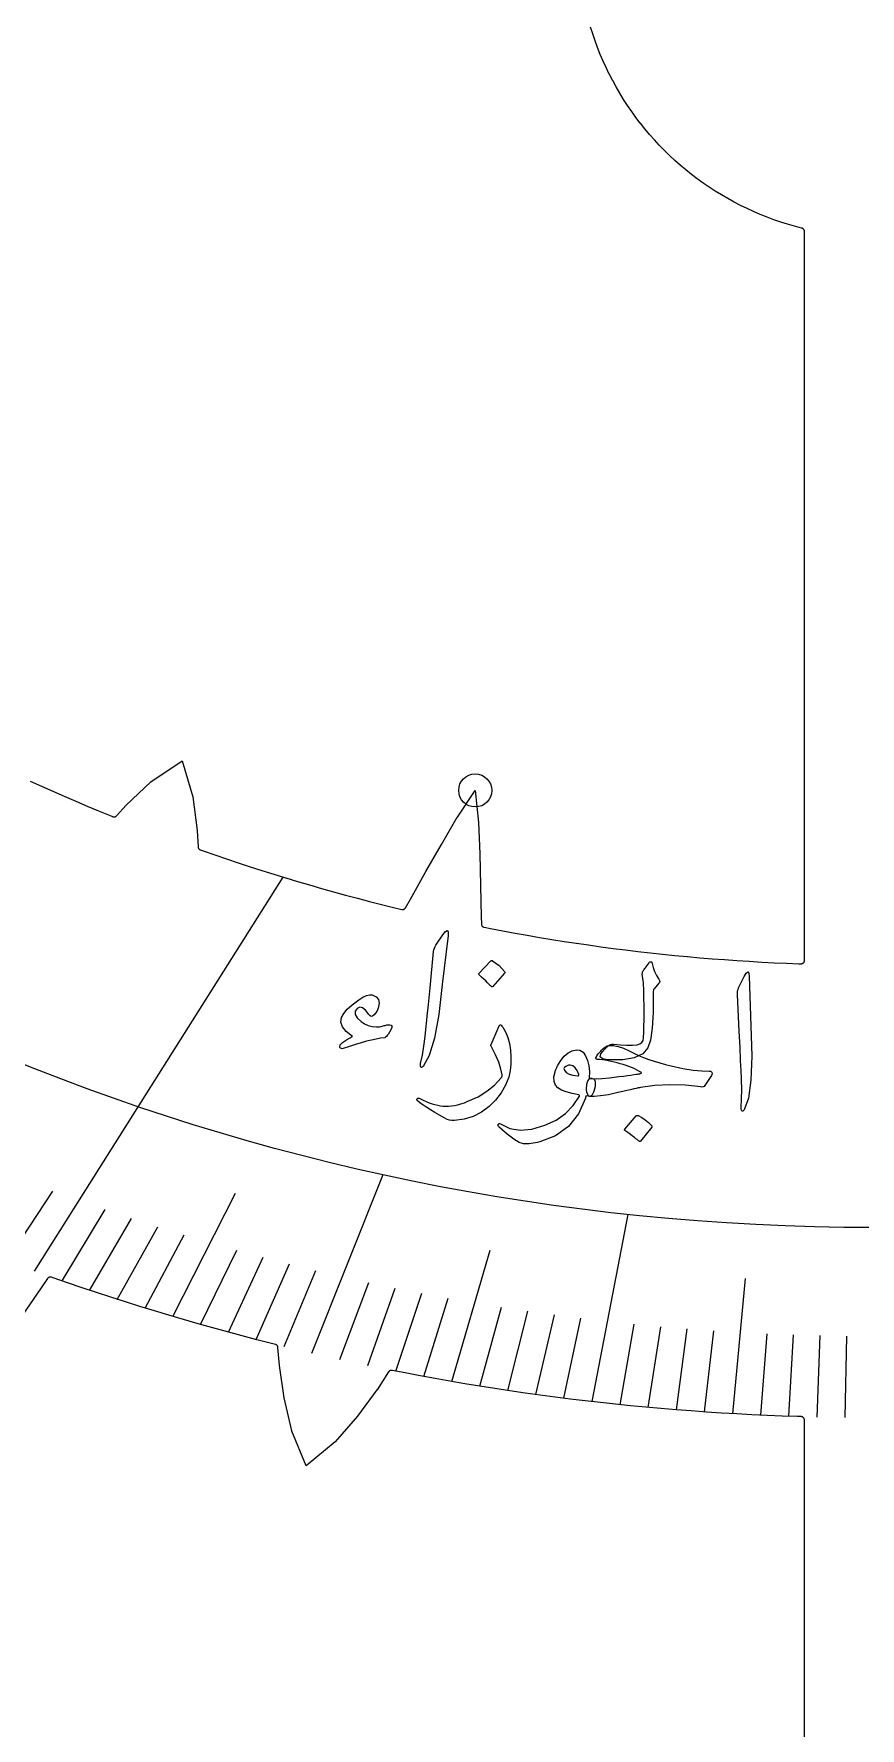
# Model space of a CAD drawing. Header units: millimetres. Extents: x -252 to 252, y -252 to 252.
# Drawn here: x -60.9 to -1, y -129.5 to -6.7 of the extents above; entities that cross this region are included whole.
import ezdxf

# ---------------------------------------------------------------- set-up
doc = ezdxf.new("R2010")
doc.units = ezdxf.units.MM
for name, color, linetype in [('CUT_INNER', 6, 'Continuous'), ('ENGRAVE', 7, 'Continuous'), ('ENGRAVE_FINE', 8, 'Continuous'), ('TEXT', 5, 'Continuous')]:
    doc.layers.add(name, color=color, linetype=linetype)

msp = doc.modelspace()

# ---------------------------------------------------------------- linework, layer by layer
at = {"layer": 'CUT_INNER'}
for points in [[(-61.131, -60.8516), (-60.3123, -61.2235), (-60.3109, -61.2241), (-59.49, -61.5911), (-59.4886, -61.5917), (-58.6654, -61.9536), (-58.664, -61.9542), (-57.8386, -62.311), (-57.8372, -62.3116), (-57.0096, -62.6633), (-57.0082, -62.6639), (-56.1785, -63.0106), (-56.1771, -63.0112), (-55.3453, -63.3528), (-55.3439, -63.3533), (-55.1572, -63.4286), (-55.1332, -63.4369), (-55.1085, -63.4427), (-55.0834, -63.446), (-55.058, -63.4467), (-55.0327, -63.4449), (-55.0077, -63.4405), (-54.9833, -63.4335), (-54.9597, -63.4242), (-54.9372, -63.4125), (-54.916, -63.3985), (-54.8963, -63.3825), (-54.8784, -63.3646), (-54.1808, -62.5944), (-54.174, -62.5875), (-52.3945, -60.9046), (-52.3905, -60.9011), (-52.3863, -60.8981), (-50.1286, -59.3864), (-50.1237, -59.3834), (-50.1217, -59.3889), (-49.3355, -61.9896), (-49.3342, -61.9947), (-49.3334, -61.9999), (-49.0254, -64.4297), (-49.0245, -64.4393), (-48.9673, -65.6124), (-48.9649, -65.6369), (-48.9601, -65.661), (-48.953, -65.6846), (-48.9435, -65.7073), (-48.9319, -65.729), (-48.9182, -65.7494), (-48.9026, -65.7684), (-48.8851, -65.7858), (-48.8661, -65.8014), (-48.8456, -65.815), (-48.8239, -65.8265), (-48.8011, -65.8359), (-48.607, -65.9046), (-48.6056, -65.9052), (-47.7562, -66.2003), (-47.7547, -66.2008), (-46.9035, -66.4907), (-46.9021, -66.4912), (-46.0491, -66.7759), (-46.0477, -66.7764), (-45.193, -67.0558), (-45.1915, -67.0563), (-44.3351, -67.3305), (-44.3336, -67.3309), (-43.4756, -67.5999), (-43.4741, -67.6003), (-42.6144, -67.864), (-42.613, -67.8644), (-41.7517, -68.1228), (-41.7502, -68.1233), (-40.8873, -68.3764), (-40.8859, -68.3768), (-40.0215, -68.6246), (-40.02, -68.625), (-39.1541, -68.8675), (-39.1526, -68.8679), (-38.2852, -69.1051), (-38.2838, -69.1055), (-37.4149, -69.3373), (-37.4135, -69.3377), (-36.5432, -69.5642), (-36.5417, -69.5646), (-35.6702, -69.7858), (-35.6687, -69.7861), (-34.7957, -70.002), (-34.7942, -70.0023), (-34.1967, -70.1462), (-34.1721, -70.1508), (-34.1472, -70.1529), (-34.1221, -70.1526), (-34.0973, -70.1497), (-34.0728, -70.1444), (-34.049, -70.1366), (-34.0261, -70.1265), (-34.0043, -70.1142), (-33.9839, -70.0998), (-33.965, -70.0833), (-33.9478, -70.0651), (-33.9326, -70.0452), (-33.9194, -70.024), (-33.5717, -69.3944), (-32.4559, -67.413), (-31.324, -65.4355), (-31.3234, -65.4343), (-30.1694, -63.4669), (-30.1655, -63.4606), (-28.8735, -61.5328), (-28.8704, -61.5286), (-28.8696, -61.5342), (-28.6389, -63.8429), (-28.6384, -63.8504), (-28.5482, -66.1295), (-28.5481, -66.1308), (-28.4822, -68.4066), (-28.4321, -70.6797), (-28.4249, -71.2042), (-28.4234, -71.2285), (-28.4196, -71.2525), (-28.4134, -71.2761), (-28.4049, -71.2989), (-28.3943, -71.3208), (-28.3816, -71.3416), (-28.3669, -71.361), (-28.3504, -71.3789), (-28.3322, -71.3951), (-28.3126, -71.4095), (-28.2916, -71.4219), (-28.2696, -71.4322), (-28.2466, -71.4403), (-28.223, -71.4461), (-27.756, -71.5375), (-27.7545, -71.5378), (-26.871, -71.7051), (-26.8694, -71.7054), (-25.9849, -71.8673), (-25.9834, -71.8675), (-25.0979, -72.024), (-25.0964, -72.0243), (-24.2099, -72.1753), (-24.2084, -72.1755), (-23.3211, -72.3211), (-23.3196, -72.3213), (-22.4313, -72.4615), (-22.4298, -72.4617), (-21.5407, -72.5964), (-21.5392, -72.5966), (-20.6493, -72.7258), (-20.6478, -72.726), (-19.7572, -72.8498), (-19.7556, -72.85), (-18.8642, -72.9683), (-18.8627, -72.9685), (-17.9706, -73.0813), (-17.9691, -73.0815), (-17.0763, -73.1888), (-17.0748, -73.189), (-16.1813, -73.2908), (-16.1798, -73.291), (-15.2858, -73.3874), (-15.2843, -73.3875), (-14.3896, -73.4784), (-14.3881, -73.4786), (-13.493, -73.5639), (-13.4914, -73.5641), (-12.5958, -73.644), (-12.5943, -73.6441), (-11.6981, -73.7185), (-11.6966, -73.7186), (-10.8, -73.7875), (-10.7985, -73.7877), (-9.9015, -73.8511), (-9.9, -73.8512), (-9.0026, -73.9091), (-9.0011, -73.9091), (-8.1034, -73.9615), (-8.1019, -73.9616), (-7.2039, -74.0085), (-7.2024, -74.0086), (-6.3041, -74.0499), (-6.3026, -74.05), (-5.4041, -74.0859), (-5.4025, -74.0859), (-5.2584, -74.0908), (-5.2334, -74.0904), (-5.2085, -74.0874), (-5.184, -74.0821), (-5.1602, -74.0742), (-5.1373, -74.0641), (-5.1155, -74.0517), (-5.0951, -74.0371), (-5.0762, -74.0207), (-5.0591, -74.0024), (-5.0439, -73.9824), (-5.0308, -73.9611), (-5.0198, -73.9385), (-5.0112, -73.915), (-5.005, -73.8907), (-5.0013, -73.8659), (-5, -73.8409), (-5, -21.0417), (-5.0011, -21.0179), (-5.0046, -20.9942), (-5.0102, -20.971), (-5.018, -20.9485), (-5.028, -20.9268), (-5.04, -20.9061), (-5.0539, -20.8867), (-5.0695, -20.8687), (-5.0869, -20.8523), (-5.1057, -20.8376), (-5.1258, -20.8247), (-5.1471, -20.8139), (-5.1693, -20.8051), (-5.1922, -20.7985), (-5.2073, -20.7949), (-5.2102, -20.7942), (-5.716, -20.6609), (-5.719, -20.66), (-6.2214, -20.5144), (-6.2243, -20.5135), (-6.7229, -20.3555), (-6.7258, -20.3545), (-7.2205, -20.1844), (-7.2233, -20.1833), (-7.7136, -20.0011), (-7.7165, -20), (-8.2022, -19.8058), (-8.205, -19.8046), (-8.6857, -19.5985), (-8.6886, -19.5973), (-9.1641, -19.3795), (-9.1669, -19.3781), (-9.6369, -19.1487), (-9.6397, -19.1473), (-10.104, -18.9065), (-10.1067, -18.905), (-10.5649, -18.6528), (-10.5676, -18.6513), (-11.0195, -18.3879), (-11.0221, -18.3863), (-11.4674, -18.1119), (-11.47, -18.1103), (-11.9085, -17.8251), (-11.911, -17.8233), (-12.3423, -17.5274), (-12.3448, -17.5257), (-12.7688, -17.2193), (-12.7712, -17.2174), (-13.1875, -16.9007), (-13.1899, -16.8988), (-13.5983, -16.572), (-13.6007, -16.57), (-14.0009, -16.2333), (-14.0032, -16.2313), (-14.3951, -15.8848), (-14.3973, -15.8827), (-14.7806, -15.5267), (-14.7828, -15.5246), (-15.1572, -15.1593), (-15.1593, -15.1572), (-15.5246, -14.7828), (-15.5267, -14.7806), (-15.8827, -14.3973), (-15.8848, -14.3951), (-16.2313, -14.0032), (-16.2333, -14.0009), (-16.57, -13.6007), (-16.572, -13.5983), (-16.8988, -13.1899), (-16.9007, -13.1875), (-17.2174, -12.7712), (-17.2193, -12.7688), (-17.5257, -12.3448), (-17.5274, -12.3423), (-17.8233, -11.911), (-17.8251, -11.9085), (-18.1103, -11.47), (-18.1119, -11.4674), (-18.3863, -11.0221), (-18.3879, -11.0195), (-18.6513, -10.5676), (-18.6528, -10.5649), (-18.905, -10.1067), (-18.9065, -10.104), (-19.1473, -9.6397), (-19.1487, -9.6369), (-19.3781, -9.1669), (-19.3795, -9.1641), (-19.5973, -8.6886), (-19.5985, -8.6857), (-19.8046, -8.205), (-19.8058, -8.2022), (-20, -7.7165), (-20.0011, -7.7136), (-20.1833, -7.2233), (-20.1844, -7.2205), (-20.3545, -6.7258), (-20.3555, -6.7229), (-20.5135, -6.2243)], [(-5, -158.8834), (-5, -107.1441), (-5.0012, -107.12), (-5.0046, -107.0962), (-5.0104, -107.0728), (-5.0184, -107.05), (-5.0285, -107.0282), (-5.0407, -107.0074), (-5.0548, -106.9878), (-5.0708, -106.9698), (-5.0884, -106.9533), (-5.1075, -106.9387), (-5.128, -106.9259), (-5.1496, -106.9152), (-5.1721, -106.9065), (-5.1953, -106.9001), (-5.2191, -106.896), (-5.2431, -106.8942), (-5.508, -106.8869), (-6.6093, -106.8497), (-7.7103, -106.8058), (-8.8111, -106.7551), (-9.9115, -106.6976), (-11.0116, -106.6334), (-12.1112, -106.5625), (-13.2104, -106.4848), (-14.3091, -106.4004), (-15.4072, -106.3092), (-16.5048, -106.2113), (-17.6017, -106.1067), (-18.698, -105.9953), (-19.7936, -105.8772), (-20.8884, -105.7524), (-21.9824, -105.6209), (-23.0757, -105.4826), (-24.168, -105.3377), (-25.2594, -105.1861), (-26.3499, -105.0277), (-27.4394, -104.8627), (-28.5279, -104.691), (-29.6153, -104.5126), (-30.7016, -104.3276), (-31.7867, -104.1359), (-32.8706, -103.9375), (-33.9533, -103.7325), (-34.8941, -103.5483), (-34.9187, -103.5448), (-34.9435, -103.5437), (-34.9682, -103.545), (-34.9927, -103.5488), (-35.0167, -103.555), (-35.04, -103.5636), (-35.0623, -103.5744), (-35.0834, -103.5874), (-35.1032, -103.6024), (-35.1213, -103.6193), (-35.1377, -103.6379), (-35.1522, -103.658), (-35.9907, -104.9563), (-35.9953, -104.9629), (-37.4031, -106.8626), (-37.4092, -106.8701), (-39.0153, -108.7194), (-39.0188, -108.7232), (-39.0227, -108.7266), (-41.1214, -110.4523), (-41.126, -110.4558), (-41.1285, -110.4506), (-42.1658, -107.9393), (-42.1676, -107.9344), (-42.169, -107.9294), (-42.7137, -105.5414), (-42.7155, -105.5319), (-43.0615, -103.1929), (-43.0625, -103.1849), (-43.1705, -101.8797), (-43.1737, -101.856), (-43.179, -101.8326), (-43.1866, -101.8099), (-43.1963, -101.788), (-43.2081, -101.7672), (-43.2218, -101.7475), (-43.2374, -101.7293), (-43.2546, -101.7126), (-43.2733, -101.6977), (-43.2933, -101.6846), (-43.3146, -101.6735), (-43.3367, -101.6645), (-43.3597, -101.6577), (-43.635, -101.5896), (-44.7031, -101.3186), (-45.7695, -101.041), (-46.8341, -100.7569), (-47.8971, -100.4663), (-48.9582, -100.1691), (-50.0174, -99.8655), (-51.0748, -99.5553), (-52.1302, -99.2387), (-53.1837, -98.9156), (-54.2352, -98.586), (-55.2847, -98.25), (-56.332, -97.9076), (-57.3773, -97.5587), (-58.4203, -97.2035), (-59.4612, -96.8418), (-59.5889, -96.7966), (-59.6132, -96.7893), (-59.6381, -96.7846), (-59.6634, -96.7824), (-59.6888, -96.7828), (-59.714, -96.7857), (-59.7387, -96.7912), (-59.7628, -96.7992), (-59.786, -96.8095), (-59.808, -96.8222), (-59.8285, -96.837), (-59.8475, -96.8538), (-59.8647, -96.8725), (-59.8799, -96.8928), (-60.3803, -97.6379), (-60.3811, -97.6391), (-61.6663, -99.5066)]]:
    msp.add_lwpolyline(points, dxfattribs=at)
at = {"layer": 'ENGRAVE'}
for points in [[(-60.8257, -96.3568), (-42.8032, -67.8066)], [(-40.7091, -102.2965), (-35.5549, -89.3445)], [(-20.3989, -105.8091), (-17.7839, -92.2448)]]:
    msp.add_lwpolyline(points, dxfattribs=at)
for centre, radius in [((0, 72.6143), 165.8156), ((-28.8702, -61.5279), 1.2)]:
    msp.add_circle(centre, radius, dxfattribs=at)
at = {"layer": 'ENGRAVE_FINE'}
for points in [[(-62.8218, -95.6249), (-59.4956, -90.5619)], [(-50.7993, -99.6368), (-46.2498, -90.7135)], [(-58.8264, -97.0632), (-55.6957, -91.8977)], [(-56.8239, -97.7443), (-53.7924, -92.5298)], [(-54.8185, -98.4002), (-51.8871, -93.1383)], [(-52.8102, -99.0309), (-49.9798, -93.7233)], [(-48.7858, -100.2179), (-46.1599, -94.8236)], [(-46.7699, -100.7742), (-44.2475, -95.3391)], [(-30.5711, -104.3502), (-27.7867, -94.8459)], [(-44.7518, -101.306), (-42.3335, -95.8317)], [(-42.7315, -101.8134), (-40.4181, -96.3016)], [(-10.2048, -106.6812), (-9.2675, -96.8824)], [(-38.6849, -102.7553), (-36.5834, -97.1734)], [(-36.6589, -103.19), (-34.6643, -97.5755)], [(-34.6311, -103.6006), (-32.7441, -97.9554)], [(-32.6018, -103.9873), (-30.8229, -98.313)], [(-28.539, -104.6892), (-26.9777, -98.9619)], [(-26.5056, -105.0046), (-25.0539, -99.2534)], [(-24.4711, -105.2963), (-23.1293, -99.5229)], [(-22.4355, -105.5644), (-21.2041, -99.7707)], [(-18.3615, -106.0302), (-17.352, -100.2009)], [(-16.3233, -106.228), (-15.4252, -100.3836)], [(-14.2843, -106.4024), (-13.498, -100.5446)], [(-12.2448, -106.5534), (-11.5703, -100.6841)], [(-8.1644, -106.7857), (-7.7143, -100.8985)], [(-6.1236, -106.8669), (-5.7859, -100.9735)], [(-4.0825, -106.925), (-3.8573, -101.027)], [(-2.0413, -106.9598), (-1.9287, -101.0592)]]:
    msp.add_lwpolyline(points, dxfattribs=at)
at = {"layer": 'TEXT'}
for points in [[(-31.2075, -71.9883), (-31.0215, -71.7536), (-30.8978, -71.6837), (-30.8359, -71.7786), (-30.8356, -72.0384), (-31.2578, -75.5844), (-31.5155, -77.7608), (-31.8295, -79.4766), (-32.2054, -80.7308), (-32.646, -81.5224), (-32.7085, -81.5815), (-32.7588, -81.6098), (-32.797, -81.6072), (-32.8229, -81.5739), (-32.8393, -81.5268), (-32.8458, -81.4688), (-32.8425, -81.4), (-32.8292, -81.3202), (-32.6981, -80.7053), (-32.5876, -80.0471), (-32.4974, -79.3455), (-32.427, -78.6007), (-32.4049, -78.4068), (-32.3504, -77.8822), (-32.2628, -77.0268), (-32.1408, -75.841), (-31.8854, -73.2076), (-31.8624, -73.0697), (-31.8281, -72.9453), (-31.7825, -72.8345), (-31.7256, -72.7374)], [(-27.7292, -73.8775), (-27.7086, -73.8629), (-27.6826, -73.8567), (-27.6511, -73.859), (-27.614, -73.8697), (-27.3682, -74.0321), (-27.142, -74.2162), (-26.9353, -74.4222), (-26.7481, -74.65), (-26.7317, -74.6825), (-26.7274, -74.7127), (-26.7352, -74.7408), (-26.755, -74.7667), (-27.6055, -75.7321), (-27.6346, -75.7535), (-27.6671, -75.7539), (-27.7028, -75.7334), (-27.7418, -75.6919), (-27.7755, -75.6561), (-27.8291, -75.6017), (-27.9025, -75.5288), (-27.9957, -75.4374), (-28.1103, -75.327), (-28.248, -75.1973), (-28.4087, -75.0483), (-28.5921, -74.8798), (-28.6156, -74.8531), (-28.6253, -74.829), (-28.6211, -74.8076), (-28.6032, -74.7889)], [(-16.6627, -79.459), (-16.6487, -79.0407), (-16.6385, -78.6), (-16.6317, -78.1371), (-16.6285, -77.6518), (-16.6294, -77.1424), (-16.6349, -76.6068), (-16.645, -76.0452), (-16.6595, -75.4575), (-16.7588, -74.8473), (-16.7517, -74.7696), (-16.7347, -74.6966), (-16.7077, -74.6285), (-16.6708, -74.5651), (-16.6493, -74.5328), (-16.6188, -74.4906), (-16.5793, -74.4385), (-16.5309, -74.3763), (-16.4744, -74.3033), (-16.4104, -74.2182), (-16.3391, -74.1212), (-16.2605, -74.0122), (-16.2331, -73.9769), (-16.2018, -73.9529), (-16.1666, -73.9404), (-16.1274, -73.9393), (-16.0964, -73.95), (-16.0722, -73.9745), (-16.0547, -74.013), (-16.0439, -74.0652), (-15.9803, -74.3597), (-15.8774, -74.6491), (-15.7351, -74.9336), (-15.5531, -75.2129), (-15.5078, -75.2906), (-15.4955, -75.3649), (-15.516, -75.4357), (-15.5696, -75.503), (-15.9058, -75.8907), (-15.9347, -75.9396), (-15.9568, -76.0057), (-15.9719, -76.0889), (-15.98, -76.1893), (-15.9752, -77.6187), (-16.0338, -78.7602), (-16.1585, -79.6137), (-16.3506, -80.179), (-16.7293, -80.6135), (-17.3381, -80.9065), (-18.1773, -81.0551), (-19.2457, -81.0557), (-19.6333, -80.9847), (-19.81, -80.8376), (-19.7758, -80.6152), (-19.5316, -80.3172), (-19.4908, -80.279), (-19.451, -80.2415), (-19.4123, -80.2049), (-19.3745, -80.1689), (-19.3378, -80.1338), (-19.3021, -80.0995), (-19.2675, -80.0659), (-19.2338, -80.0331), (-19.1536, -79.9728), (-19.0617, -79.934), (-18.9579, -79.9168), (-18.8424, -79.921), (-18.3277, -79.9673), (-17.8716, -79.9867), (-17.4742, -79.9797), (-17.1357, -79.9469), (-16.9411, -79.8965), (-16.7974, -79.7983), (-16.7046, -79.6524), (-16.6627, -79.459)], [(-9.3755, -75.0201), (-9.2265, -74.7604), (-9.1145, -74.6728), (-9.0392, -74.7575), (-9.0003, -75.0144), (-8.891, -78.5837), (-8.8224, -80.7743), (-8.8781, -82.5177), (-9.0634, -83.8138), (-9.3815, -84.6621), (-9.4345, -84.7299), (-9.4801, -84.7653), (-9.5182, -84.7684), (-9.5488, -84.7393), (-9.572, -84.6952), (-9.5871, -84.6388), (-9.594, -84.5702), (-9.5927, -84.4894), (-9.5544, -83.8619), (-9.543, -83.1945), (-9.558, -82.4873), (-9.599, -81.7403), (-9.606, -81.5453), (-9.63, -81.0184), (-9.6705, -80.1595), (-9.7261, -78.9687), (-9.8648, -76.3266), (-9.8626, -76.1868), (-9.8471, -76.0587), (-9.8184, -75.9424), (-9.7766, -75.8379)], [(-35.1844, -79.2051), (-35.2451, -79.2934), (-35.3072, -79.3629), (-35.3705, -79.4133), (-35.4351, -79.4449), (-35.7311, -79.4837), (-36.0493, -79.5391), (-36.3898, -79.611), (-36.7528, -79.6993), (-37.1387, -79.8046), (-37.5478, -79.9276), (-37.9804, -80.0682), (-38.4367, -80.2263), (-38.5126, -80.2408), (-38.5762, -80.236), (-38.6272, -80.2119), (-38.6657, -80.1685), (-38.6749, -80.1521), (-38.6809, -80.1384), (-38.6839, -80.1274), (-38.6836, -80.119), (-38.6511, -79.9644), (-38.4893, -79.7864), (-38.1985, -79.5845), (-37.7797, -79.3581), (-38.2265, -79.004), (-38.5053, -78.6554), (-38.6168, -78.3133), (-38.562, -77.978), (-38.4082, -77.6924), (-38.1478, -77.3833), (-37.7815, -77.0503), (-37.3101, -76.6925), (-37.0153, -76.5107), (-36.7572, -76.3923), (-36.5356, -76.3375), (-36.3501, -76.3465), (-36.055, -76.4704), (-35.8811, -76.6692), (-35.8284, -76.943), (-35.8972, -77.2923), (-35.9448, -77.4171), (-36.0125, -77.5408), (-36.1005, -77.6633), (-36.2089, -77.7847), (-36.3143, -77.8704), (-36.4111, -77.8965), (-36.4991, -77.863), (-36.5781, -77.77), (-36.814, -77.4575), (-37.0359, -77.2804), (-37.2445, -77.239), (-37.4404, -77.3333), (-37.5732, -77.5283), (-37.567, -77.7505), (-37.4214, -78), (-37.1357, -78.2762), (-36.9031, -78.436), (-36.6413, -78.5539), (-36.3505, -78.6297), (-36.0308, -78.6633), (-35.9224, -78.6601), (-35.8058, -78.6458), (-35.6811, -78.6203), (-35.5481, -78.5835), (-35.4773, -78.5643), (-35.4089, -78.5473), (-35.3429, -78.5324), (-35.2792, -78.5198), (-35.2191, -78.5101), (-35.1636, -78.5039), (-35.1126, -78.5013), (-35.0662, -78.5023), (-34.9567, -78.5324), (-34.9067, -78.6026), (-34.9163, -78.713), (-34.9856, -78.8637)], [(-27.1254, -78.5793), (-27.1128, -78.5548), (-27.0994, -78.5361), (-27.0851, -78.5229), (-27.0701, -78.5155), (-27.0296, -78.519), (-26.9842, -78.5456), (-26.9336, -78.5952), (-26.878, -78.6677), (-26.6739, -79.0235), (-26.5126, -79.4211), (-26.3943, -79.8606), (-26.3191, -80.3422), (-26.283, -80.8529), (-26.2918, -81.3484), (-26.3459, -81.8288), (-26.4458, -82.2941), (-26.6804, -82.889), (-26.9958, -83.4441), (-27.3927, -83.9589), (-27.8719, -84.4327), (-28.42, -84.8406), (-29.0206, -85.1434), (-29.673, -85.3405), (-30.3765, -85.4312), (-30.5612, -85.4335), (-30.7407, -85.4088), (-30.915, -85.3573), (-31.084, -85.2788), (-31.4656, -85.0603), (-31.8085, -84.8586), (-32.1131, -84.6741), (-32.3795, -84.5069), (-32.607, -84.3575), (-32.7948, -84.2261), (-32.9431, -84.113), (-33.052, -84.0182), (-33.0731, -83.9915), (-33.087, -83.9663), (-33.0935, -83.9427), (-33.0926, -83.9206), (-33.0841, -83.8937), (-33.0704, -83.8697), (-33.0516, -83.8486), (-33.0277, -83.8305), (-32.9994, -83.8188), (-32.9675, -83.8172), (-32.9319, -83.8256), (-32.8928, -83.8441), (-32.6553, -83.9619), (-32.4262, -84.0656), (-32.2055, -84.1551), (-31.9933, -84.2305), (-31.7878, -84.2922), (-31.5872, -84.3405), (-31.3915, -84.3756), (-31.2009, -84.3974), (-31.0081, -84.4056), (-30.8059, -84.3996), (-30.5944, -84.3795), (-30.3736, -84.3452), (-30.1435, -84.2958), (-29.9039, -84.2303), (-29.6549, -84.1488), (-29.3966, -84.0511), (-28.6625, -83.7167), (-28.0179, -83.3229), (-27.4623, -82.8708), (-26.9954, -82.3613), (-26.9638, -82.3189), (-26.9417, -82.2675), (-26.9293, -82.207), (-26.9266, -82.1375), (-27.0086, -81.7097), (-27.1683, -81.222), (-27.4049, -80.674), (-27.7169, -80.0656), (-27.7287, -80.0285), (-27.7339, -79.9962), (-27.7326, -79.9687), (-27.7248, -79.9462)], [(-20.8874, -83.8146), (-21.3916, -84.9524), (-22.11, -85.8636), (-23.0446, -86.5454), (-24.1954, -86.994), (-24.3533, -87.0328), (-24.5085, -87.0655), (-24.661, -87.0921), (-24.8106, -87.1125), (-24.9564, -87.1261), (-25.0973, -87.132), (-25.2331, -87.1304), (-25.364, -87.1211), (-25.6786, -87.0258), (-26.0785, -86.7964), (-26.5623, -86.4323), (-27.1281, -85.9327), (-27.1862, -85.8648), (-27.2167, -85.8034), (-27.2197, -85.7486), (-27.1952, -85.7003), (-27.1532, -85.667), (-27.1038, -85.6571), (-27.047, -85.6705), (-26.9827, -85.7072), (-26.3611, -86.0225), (-25.6242, -86.1423), (-24.7745, -86.065), (-23.8154, -85.7888), (-23.0144, -85.4167), (-22.3308, -84.9384), (-21.7647, -84.3554), (-21.3152, -83.669), (-21.3144, -83.6426), (-21.3198, -83.6208), (-21.3314, -83.6036), (-21.3493, -83.5911), (-21.8491, -83.4927), (-22.2695, -83.3746), (-22.6103, -83.2375), (-22.8717, -83.082), (-23.0605, -82.8726), (-23.1585, -82.6067), (-23.1661, -82.2845), (-23.0836, -81.906), (-23.0679, -81.8565), (-23.0502, -81.8064), (-23.0307, -81.7557), (-23.0091, -81.7043), (-22.9856, -81.6514), (-22.9598, -81.5961), (-22.9318, -81.5383), (-22.9016, -81.4782), (-22.6715, -81.0931), (-22.4166, -80.783), (-22.1368, -80.5477), (-21.832, -80.3871), (-21.5343, -80.3175), (-21.2758, -80.3555), (-21.0558, -80.5013), (-20.8739, -80.7551), (-20.7302, -81.0932), (-20.6376, -81.4755), (-20.5962, -81.9021), (-20.6063, -82.373), (-20.5776, -82.3763), (-20.5498, -82.3787), (-20.5227, -82.38), (-20.4964, -82.3802), (-20.4702, -82.3805), (-20.4431, -82.3818), (-20.4152, -82.3841), (-20.3866, -82.3874), (-20.2913, -82.421), (-20.2231, -82.493), (-20.1821, -82.6036), (-20.1682, -82.7527), (-20.1752, -82.9137), (-20.1988, -83.0744), (-20.2391, -83.2347), (-20.2961, -83.3947), (-20.3616, -83.5335), (-20.4272, -83.6302), (-20.493, -83.6847), (-20.5589, -83.6971), (-20.837, -83.6603), (-20.8423, -83.6861), (-20.8525, -83.7204), (-20.8675, -83.7633), (-20.8874, -83.8146)], [(-17.7085, -80.3929), (-17.3794, -80.564), (-17.034, -80.7251), (-16.6725, -80.8761), (-16.2947, -81.0171), (-15.9027, -81.1484), (-15.4984, -81.2709), (-15.0819, -81.3843), (-14.6532, -81.4885), (-13.8219, -81.6664), (-13.0812, -81.7865), (-12.432, -81.8502), (-11.8748, -81.8585), (-11.8151, -81.8631), (-11.7674, -81.8813), (-11.7316, -81.9131), (-11.7077, -81.9586), (-11.6962, -82.0113), (-11.6975, -82.0649), (-11.7117, -82.1194), (-11.7387, -82.1746), (-12.234, -82.908), (-12.2816, -82.9662), (-12.3403, -83.0015), (-12.4101, -83.0142), (-12.4909, -83.0041), (-13.6523, -82.8865), (-14.7721, -82.8552), (-15.8522, -82.9111), (-16.8944, -83.055), (-16.9525, -83.0638), (-17.0524, -83.0834), (-17.1942, -83.1139), (-17.3779, -83.1552), (-17.6035, -83.207), (-17.8712, -83.2692), (-18.1812, -83.3416), (-18.5335, -83.4239), (-19.2163, -83.5717), (-19.7844, -83.6653), (-20.237, -83.7062), (-20.5735, -83.6952), (-20.6536, -83.6535), (-20.7183, -83.5516), (-20.7675, -83.3895), (-20.801, -83.1671), (-20.7901, -82.8153), (-20.7176, -82.5705), (-20.5838, -82.4327), (-20.3885, -82.4018), (-20.0988, -82.4103), (-19.6821, -82.3906), (-19.1386, -82.3417), (-18.4691, -82.2621), (-18.1317, -82.2193), (-17.8365, -82.181), (-17.5834, -82.1474), (-17.3723, -82.1187), (-17.2041, -82.0951), (-17.0796, -82.0764), (-16.9989, -82.063), (-16.9618, -82.0547), (-16.9474, -82.0495), (-16.935, -82.0449), (-16.9245, -82.041), (-16.9159, -82.0379), (-16.9083, -82.0355), (-16.9008, -82.034), (-16.8935, -82.0335), (-16.8862, -82.0338), (-16.8394, -82.017), (-16.8199, -81.9972), (-16.8275, -81.9745), (-16.8622, -81.9488), (-17.0176, -81.8546), (-17.1826, -81.7656), (-17.3571, -81.6817), (-17.5412, -81.6029), (-17.7347, -81.5283), (-17.9377, -81.4569), (-18.15, -81.3886), (-18.3718, -81.3235), (-18.5899, -81.2635), (-18.8058, -81.2089), (-19.0196, -81.1597), (-19.2313, -81.116), (-19.4392, -81.0789), (-19.6416, -81.0495), (-19.8386, -81.0279), (-20.0303, -81.014), (-20.0789, -81.0012), (-20.1097, -80.978), (-20.1227, -80.9443), (-20.1178, -80.9001), (-20.0833, -80.825), (-20.0437, -80.7524), (-19.9989, -80.6823), (-19.949, -80.6147), (-19.8947, -80.5476), (-19.8366, -80.4792), (-19.7747, -80.4095), (-19.7091, -80.3384), (-19.5683, -80.2055), (-19.4321, -80.1068), (-19.3003, -80.0421), (-19.173, -80.0115), (-18.8604, -80.0084), (-18.5125, -80.0711), (-18.1287, -80.1993), (-17.7085, -80.3929)], [(-21.3682, -82.1086), (-21.4838, -81.8242), (-21.624, -81.615), (-21.7893, -81.4809), (-21.9796, -81.4218), (-22.1003, -81.4356), (-22.2111, -81.4692), (-22.3118, -81.5225), (-22.4026, -81.5955), (-22.4344, -81.6367), (-22.445, -81.6847), (-22.4345, -81.7394), (-22.4028, -81.8008), (-22.2724, -81.9526), (-22.0688, -82.0725), (-21.792, -82.1603), (-21.4421, -82.2156), (-21.4049, -82.2134), (-21.3801, -82.1949), (-21.3679, -82.1599), (-21.3682, -82.1086)], [(-17.1907, -85.0963), (-17.1702, -85.0802), (-17.1432, -85.0722), (-17.1096, -85.0722), (-17.0693, -85.0802), (-16.7943, -85.2247), (-16.538, -85.3923), (-16.3005, -85.5829), (-16.0817, -85.7968), (-16.0614, -85.8281), (-16.0542, -85.858), (-16.0599, -85.8866), (-16.0786, -85.9139), (-16.8925, -86.9386), (-16.9215, -86.962), (-16.9558, -86.9648), (-16.9954, -86.9469), (-17.0405, -86.9083), (-17.0794, -86.875), (-17.141, -86.8245), (-17.2253, -86.7571), (-17.3323, -86.6725), (-17.4636, -86.5705), (-17.6211, -86.4509), (-17.8046, -86.3136), (-18.0141, -86.1585), (-18.0414, -86.1335), (-18.0538, -86.1102), (-18.0514, -86.0885), (-18.0341, -86.0686)]]:
    msp.add_lwpolyline(points, close=True, dxfattribs=at)

doc.saveas('drawing.dxf')
